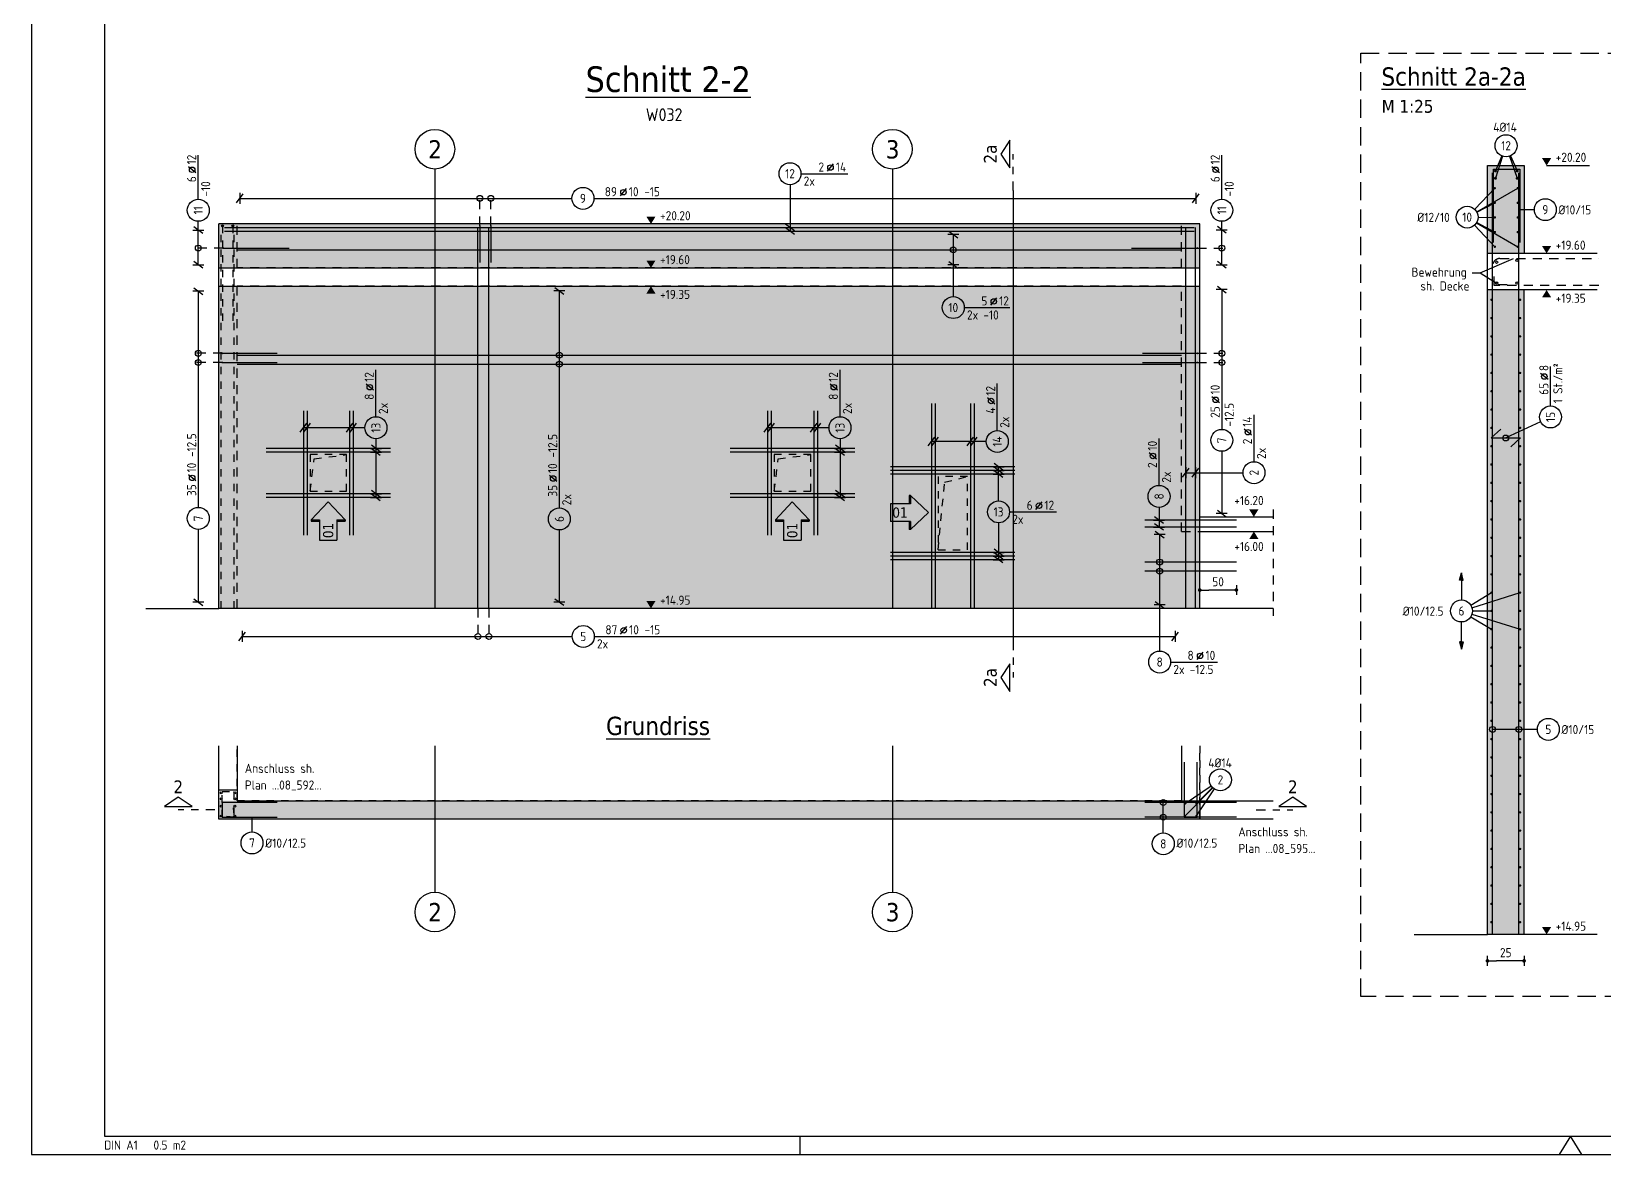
# Model space of a CAD drawing. Extents: x 0 to 58.7, y -9.4 to 29.7.
# Drawn here: x 0 to 21.48, y 0 to 15.34 of the extents above; entities that cross this region are included whole.
import ezdxf
from ezdxf.enums import TextEntityAlignment as Align

# ---------------------------------------------------------------- set-up
doc = ezdxf.new("R2010")
doc.units = 0
doc.header["$LTSCALE"] = 0.5
for name, pattern in [('AUSGEZOGEN', [1000.01, 1000, 0.01]), ('DASHDOTSMALL', [1.05, 0.5, -0.25, 0.05, -0.25]), ('DOT', [0.175, 0.05, -0.125]), ('HIDDEN', [0.375, 0.25, -0.125]), ('HIDDEN2', [0.187, 0.125, -0.062]), ('STRICHLINIE', [0.75, 0.5, -0.25]), ('STRICHPUNKT2', [0.55, 0.25, -0.125, 0.05, -0.125]), ('VERDECKT', [0.375, 0.25, -0.125])]:
    doc.linetypes.add(name, pattern=pattern)
for name, color, linetype in [('ACHSEN', 7, 'Continuous'), ('AFU', 7, 'Continuous'), ('BETON', 7, 'Continuous'), ('DETAIL', 7, 'Continuous'), ('DRUEBER', 7, 'Continuous'), ('grau_dunkel', 7, 'Continuous'), ('grau_hell', 7, 'Continuous'), ('grau_mittel', 7, 'Continuous'), ('HILFE', 7, 'Continuous'), ('index', 7, 'Continuous'), ('koten', 7, 'Continuous'), ('MASSE', 7, 'Continuous'), ('OBJEKT', 7, 'Continuous'), ('RAHMEN', 7, 'Continuous'), ('RND', 7, 'Continuous'), ('RND_BILD', 7, 'Continuous'), ('SCHNITTE', 7, 'Continuous'), ('SFP_Achsen', 7, 'Continuous'), ('TEXT', 7, 'Continuous'), ('VERDECKT', 7, 'Continuous'), ('WBZ', 7, 'Continuous')]:
    doc.layers.add(name, color=color, linetype=linetype)
doc.layers.add('NOPLOT', color=7, linetype='Continuous', plot=False)
doc.styles.add('helv', font='tahoma.ttf')
doc.styles.add('txt', font='isocp.shx')
doc.linetypes.add('AFU_50K', pattern='A,0.15,["/",Standard,S=0.2,R=0,X=-0.01,Y=-0.1],0.07,["/",Standard,S=0.2,R=0,X=-0.01,Y=-0.1],0.15', length=0.37)
doc.linetypes.add('AFU_50L', pattern='A,0.75,["/",Standard,S=0.2,R=0,X=-0.01,Y=-0.1],0.07,["/",Standard,S=0.2,R=0,X=-0.01,Y=-0.1],0.75', length=1.57)
doc.dimstyles.new('DOT_I', dxfattribs={"dimscale": 0.5, "dimtxt": 0.25, "dimasz": 0.25, "dimexe": 0.1, "dimexo": 0.3, "dimgap": 0.1, "dimtad": 1, "dimdec": 3, "dimzin": 3, "dimtxsty": 'txt', "dimblk": 'DOT', "dimblk1": 'DOT', "dimblk2": 'DOT', "dimsah": 1, "dimcen": 0.1, "dimse1": 1, "dimse2": 1, "dimazin": 0, "dimtfac": 1, "dimtdec": 4, "dimtix": 1, "dimtmove": 2, "dimatfit": 3, "dimfxl": 0, "dimtvp": 1, "dimtolj": 1, "dimtzin": 0, "dimarcsym": 0})

# ---------------------------------------------------------------- blocks, each defined once
blk = doc.blocks.new('okrd_o')
at = {"layer": 'koten', "color": 7, "linetype": 'Continuous'}
blk.add_solid([(-0.125, 0.202), (0.125, 0.202), (0, 0)], dxfattribs=at)
at = {"layer": 'koten', "style": 'txt'}
blk.add_attdef('OKRD', (0.25, 0.1), '', height=0.25, dxfattribs=at)
blk = doc.blocks.new('okrd_u')
at = {"layer": 'koten', "color": 7, "linetype": 'Continuous'}
blk.add_solid([(-0.125, -0.202), (0.125, -0.202), (0, 0)], dxfattribs=at)
at = {"layer": 'koten', "style": 'txt'}
blk.add_attdef('OKRD', (0.25, -0.35), '', height=0.25, dxfattribs=at)
blk = doc.blocks.new('SCHN-2')
at = {"layer": 'SCHNITTE', "color": 6, "linetype": 'Continuous'}
blk.add_lwpolyline([(0.378, 0.088), (0, 0.34), (-0.378, 0.088)], close=True, dxfattribs=at)
at = {"layer": 'SCHNITTE', "color": 1, "linetype": 'DASHDOTSMALL', "style": 'helv'}
blk.add_attdef('SCHN-2', text='', height=0.35, dxfattribs=at).set_placement((0, 0.45), align=Align.CENTER)
blk = doc.blocks.new('lei_gre')
at = {"layer": 'RND', "color": 7, "linetype": 'Continuous'}
for p, q in [((-0.09, -0.12), (0.09, 0.12)), ((0, 0.15), (0, -0.15))]:
    blk.add_line(p, q, dxfattribs=at)
blk = doc.blocks.new('RND_LEI')
at = {"layer": 'RND', "color": 7, "linetype": 'Continuous'}
blk.add_line((1.022, 0.066), (1.19, 0.27), dxfattribs=at)
for centre, radius in [((0, 0), 0.3), ((1.106, 0.168), 0.075)]:
    blk.add_circle(centre, radius, dxfattribs=at)
at = {"layer": 'RND', "color": 7, "linetype": 'Continuous', "style": 'txt'}
blk.add_attdef('POSL', text='', height=0.25, dxfattribs=at).set_placement((0, 0), align=Align.MIDDLE)
blk.add_attdef('ANZ', text='', height=0.25, dxfattribs=at).set_placement((0.931, 0.057), align=Align.RIGHT)
for tag, p in [('DUM', (1.253, 0.057)), ('ABSTD', (1.674, 0.057)), ('POSTXT', (0.374, -0.327))]:
    blk.add_attdef(tag, p, '', height=0.25, dxfattribs=at)
blk = doc.blocks.new('RND_HIN')
at = {"layer": 'RND', "color": 7, "linetype": 'Continuous'}
blk.add_circle((0, 0), 0.3, dxfattribs=at)
at = {"layer": 'RND', "color": 7, "linetype": 'Continuous', "style": 'txt'}
blk.add_attdef('POSI', text='', height=0.25, dxfattribs=at).set_placement((0, 0), align=Align.MIDDLE)
blk = doc.blocks.new('DOT')
at = {"layer": 'MASSE', "color": 7, "linetype": 'Continuous'}
for p, q in [((0, 0), (-1, 0)), ((0, 0.54), (0, -0.54))]:
    blk.add_line(p, q, dxfattribs=at)
at = {"layer": 'MASSE', "color": 7, "linetype": 'Continuous', "const_width": 0.2}
blk.add_lwpolyline([(-0.1, 0, 1), (0.1, 0, 1)], format="xyb", close=True, dxfattribs=at)
blk = doc.blocks.new('*D34')
at = {"layer": 'Defpoints', "color": 0, "linetype": 'AUSGEZOGEN', "transparency": 16777216}
for p in [(15.961, 7.709), (15.961, 7.709), (16.461, 7.709)]:
    blk.add_point(p, dxfattribs=at)
at = {"layer": 'MASSE', "color": 0, "linetype": 'AUSGEZOGEN', "lineweight": -2, "transparency": 16777216}
blk.add_line((16.336, 7.709), (16.086, 7.709), dxfattribs=at)
at = {"layer": 'MASSE', "color": 0, "linetype": 'AUSGEZOGEN', "lineweight": -2, "transparency": 16777216, "xscale": 0.125, "yscale": 0.125, "zscale": 0.125, "rotation": 180}
blk.add_blockref('DOT', (15.961, 7.709), dxfattribs=at)
at = {"layer": 'MASSE', "color": 0, "linetype": 'AUSGEZOGEN', "lineweight": -2, "transparency": 16777216, "xscale": 0.125, "yscale": 0.125, "zscale": 0.125}
blk.add_blockref('DOT', (16.461, 7.709), dxfattribs=at)
at = {"layer": 'MASSE', "color": 0, "linetype": 'AUSGEZOGEN', "transparency": 16777216, "insert": (16.211, 7.822), "char_height": 0.125, "attachment_point": 5, "style": 'txt'}
blk.add_mtext('\\A1;50', dxfattribs=at)
blk = doc.blocks.new('*D35')
at = {"layer": 'Defpoints', "color": 0, "linetype": 'AUSGEZOGEN', "transparency": 16777216}
for p in [(19.891, 2.645), (19.891, 2.645), (20.391, 2.645)]:
    blk.add_point(p, dxfattribs=at)
at = {"layer": 'MASSE', "color": 0, "linetype": 'AUSGEZOGEN', "lineweight": -2, "transparency": 16777216}
blk.add_line((20.266, 2.645), (20.016, 2.645), dxfattribs=at)
at = {"layer": 'MASSE', "color": 0, "linetype": 'AUSGEZOGEN', "lineweight": -2, "transparency": 16777216, "xscale": 0.125, "yscale": 0.125, "zscale": 0.125, "rotation": 180}
blk.add_blockref('DOT', (19.891, 2.645), dxfattribs=at)
at = {"layer": 'MASSE', "color": 0, "linetype": 'AUSGEZOGEN', "lineweight": -2, "transparency": 16777216, "xscale": 0.125, "yscale": 0.125, "zscale": 0.125}
blk.add_blockref('DOT', (20.391, 2.645), dxfattribs=at)
at = {"layer": 'MASSE', "color": 0, "linetype": 'AUSGEZOGEN', "transparency": 16777216, "insert": (20.141, 2.757), "char_height": 0.125, "attachment_point": 5, "style": 'txt'}
blk.add_mtext('\\A1;25', dxfattribs=at)
blk = doc.blocks.new('Pfeillinie')
at = {"layer": 'TEXT', "linetype": 'Continuous'}
blk.add_hatch(color=7, dxfattribs=at).paths.add_polyline_path([(0, 0), (-0.8, 0.2), (-0.8, 0), (-0.8, -0.2)])
at = {"layer": 'TEXT', "color": 7, "linetype": 'Continuous'}
for p, q in [((-0.8, 0), (-0.8, 0.2)), ((-0.8, 0.2), (0, 0)), ((-0.8, 0), (-0.8, -0.2)), ((-0.8, -0.2), (0, 0))]:
    blk.add_line(p, q, dxfattribs=at)
blk = doc.blocks.new('DINA1')
at = {"layer": 'RAHMEN'}
for p, q in [((0, 59.4), (0, 0)), ((0, 0), (84.1, 0))]:
    blk.add_line(p, q, dxfattribs=at)
at = {"layer": 'RAHMEN', "color": 5}
for p, q in [((2, 58.9), (2, 0.5)), ((2, 0.5), (83.6, 0.5))]:
    blk.add_line(p, q, dxfattribs=at)
at = {"layer": 'RAHMEN', "color": 7}
blk.add_line((21, 0), (21, 0.5), dxfattribs=at)
at = {"layer": 'RAHMEN', "color": 7, "linetype": 'Continuous'}
for p, q in [((42.05, 0.5), (41.74, 0)), ((42.36, 0), (42.05, 0.5))]:
    blk.add_line(p, q, dxfattribs=at)
at = {"layer": 'RAHMEN', "color": 7, "style": 'txt'}
blk.add_text('DIN A1   0.5 m2', height=0.25, dxfattribs=at).set_placement((1.989, 0.133))
blk = doc.blocks.new('hin_ind5')
at = {"layer": 'grau_hell', "linetype": 'AUSGEZOGEN'}
h = blk.add_hatch(color=9, dxfattribs=at)
h.dxf.hatch_style = 2
h.paths.add_polyline_path([(0, 0), (0.619, -0.577), (0.619, -0.3), (1.306, -0.3), (1.306, 0.3), (0.619, 0.3), (0.619, 0.577)])
h.paths.add_polyline_path([(0.34, -0.274), (1.311, -0.274), (1.311, 0.274), (0.34, 0.274)], flags=9)
at = {"layer": 'OBJEKT', "linetype": 'AUSGEZOGEN'}
for points in [[(0.619, 0.3), (0.66, 0.3), (0.66, 0.577), (0.619, 0.577)], [(0.619, -0.577), (0.66, -0.577), (0.66, -0.3), (0.619, -0.3)]]:
    blk.add_hatch(color=1, dxfattribs=at).paths.add_polyline_path(points)
at = {"layer": 'OBJEKT', "color": 1, "linetype": 'AUSGEZOGEN'}
for p, q in [((0, 0), (0.619, 0.577)), ((0.619, 0.577), (0.619, 0.3)), ((0.619, 0.577), (0.66, 0.577)), ((0.66, 0.577), (0.66, 0.3)), ((0, 0), (0.619, -0.577)), ((0.619, 0.3), (1.306, 0.3)), ((1.306, 0.3), (1.306, -0.3)), ((0.619, -0.3), (0.619, -0.577)), ((0.619, -0.3), (1.306, -0.3)), ((0.66, -0.3), (0.66, -0.577))]:
    blk.add_line(p, q, dxfattribs=at)
at = {"layer": 'OBJEKT', "color": 7, "linetype": 'AUSGEZOGEN'}
blk.add_line((0.619, -0.577), (0.66, -0.577), dxfattribs=at)
at = {"layer": 'index', "color": 1, "linetype": 'Continuous', "style": 'helv'}
blk.add_attdef('INDEX', text='', height=0.35, rotation=360, dxfattribs=at).set_placement((1.259, 0), align=Align.MIDDLE_RIGHT)

msp = doc.modelspace()

# ---------------------------------------------------------------- hatches: boundary and pattern name
at = {"layer": 'grau_dunkel'}
h = msp.add_hatch(color=21, dxfattribs=at)
h.paths.add_polyline_path([(15.9613, 11.8581), (15.7113, 11.8581), (15.7113, 8.5081), (15.9613, 8.5081), (15.9613, 8.7081)])
h.paths.add_polyline_path([(15.7113, 12.1081), (15.9613, 12.1081), (15.9613, 12.7081), (15.7113, 12.7081)])
h.paths.add_polyline_path([(2.5613, 12.1081), (2.8113, 12.1081), (2.8113, 12.7081), (2.5613, 12.7081)])
h.paths.add_polyline_path([(2.8113, 11.8581), (2.5613, 11.8581), (2.5613, 7.4581), (2.8113, 7.4581)])
at = {"layer": 'grau_hell'}
h = msp.add_hatch(color=9, dxfattribs=at)
h.paths.add_polyline_path([(2.8113, 11.8581), (2.8113, 7.4581), (15.9613, 7.4581), (15.9613, 8.5081), (15.7113, 8.5081), (15.7113, 11.8581)])
h.paths.add_polyline_path([(2.8113, 12.7081), (2.8113, 12.1081), (15.7113, 12.1081), (15.7113, 12.7081)])
at = {"layer": 'grau_mittel'}
h = msp.add_hatch(color=61, dxfattribs=at)
h.paths.add_polyline_path([(19.8909, 12.3063), (20.3909, 12.3063), (20.3909, 13.5063), (19.8909, 13.5063)])
h.paths.add_polyline_path([(20.3909, 11.8063), (19.8909, 11.8063), (19.8909, 3.0063), (20.3909, 3.0063)])
msp.add_hatch(color=61, dxfattribs=at).paths.add_polyline_path([(2.8113, 4.832), (2.5613, 4.832), (2.5613, 4.582), (15.9613, 4.582), (15.9613, 4.832)])

# ---------------------------------------------------------------- linework, layer by layer
at = {"layer": 'ACHSEN', "color": 140, "linetype": 'AUSGEZOGEN'}
for p, q in [((5.5113, 13.4581), (5.5113, 7.4581)), ((11.7613, 13.4581), (11.7613, 7.4581)), ((5.5113, 5.582), (5.5113, 3.582)), ((11.7613, 5.582), (11.7613, 3.582))]:
    msp.add_line(p, q, dxfattribs=at)
at = {"layer": 'AFU', "color": 8, "linetype": 'AFU_50K'}
for p, q in [((20.3909, 12.3063), (19.8909, 12.3063)), ((20.3909, 11.8063), (19.8909, 11.8063)), ((15.9613, 4.832), (15.9613, 4.582)), ((20.3909, 3.0063), (19.8909, 3.0063))]:
    msp.add_line(p, q, dxfattribs=at)
at = {"layer": 'AFU', "color": 8, "linetype": 'AFU_50L'}
for p, q in [((2.5613, 12.1081), (15.9613, 12.1081)), ((2.5613, 11.8581), (15.9613, 11.8581)), ((15.9613, 7.4581), (15.9613, 8.7081)), ((15.9613, 8.5081), (16.9613, 8.5081)), ((16.9613, 7.4581), (2.5613, 7.4581))]:
    msp.add_line(p, q, dxfattribs=at)
at = {"layer": 'BETON', "color": 6, "linetype": 'AUSGEZOGEN'}
for p, q in [((19.8909, 13.5063), (20.3909, 13.5063)), ((19.8909, 3.0063), (19.8909, 13.5063)), ((20.3909, 13.5063), (20.3909, 12.3063)), ((2.5613, 7.4581), (2.5613, 12.7081)), ((15.9613, 12.7081), (2.5613, 12.7081)), ((15.9613, 8.7081), (15.9613, 12.7081)), ((21.3909, 12.3063), (20.3909, 12.3063)), ((20.3909, 3.0063), (20.3909, 11.8063)), ((21.3909, 11.8063), (20.3909, 11.8063)), ((15.9613, 8.7081), (16.9613, 8.7081)), ((1.5613, 7.4581), (2.5613, 7.4581)), ((18.8909, 3.0063), (19.8909, 3.0063)), ((21.3909, 3.0063), (20.3909, 3.0063))]:
    msp.add_line(p, q, dxfattribs=at)
at = {"layer": 'BETON', "color": 6, "linetype": 'AUSGEZOGEN', "lineweight": -2}
for p, q in [((2.5613, 4.582), (2.5613, 4.982)), ((2.5613, 4.982), (2.8113, 4.982)), ((2.8113, 4.982), (2.8113, 4.832)), ((2.8113, 4.832), (16.9613, 4.832)), ((16.9613, 4.582), (2.5613, 4.582))]:
    msp.add_line(p, q, dxfattribs=at)
at = {"layer": 'DETAIL', "color": 102, "linetype": 'STRICHLINIE'}
msp.add_lwpolyline([(22.1212, 15.04), (22.1212, 2.1561), (18.1624, 2.1561), (18.1624, 15.04)], close=True, dxfattribs=at)
at = {"layer": 'DRUEBER', "color": 7, "linetype": 'HIDDEN2'}
msp.add_line((15.9613, 4.582), (15.9613, 5.582), dxfattribs=at)
at = {"layer": 'HILFE', "color": 102, "linetype": 'AUSGEZOGEN'}
for p, q in [((20.699, 13.5063), (21.2867, 13.5063)), ((19.6818, 12.0428), (19.7923, 12.0428)), ((19.7923, 12.0428), (20.2451, 12.2363)), ((19.7923, 12.0428), (20.0164, 11.9009))]:
    msp.add_line(p, q, dxfattribs=at)
at = {"layer": 'HILFE', "color": 102, "linetype": 'HIDDEN'}
msp.add_line((16.9613, 8.8081), (16.9613, 7.3581), dxfattribs=at)
at = {"layer": 'HILFE', "color": 102, "linetype": 'DOT', "lineweight": -2}
for p, q in [((2.8113, 4.832), (2.8113, 5.582)), ((15.7113, 4.832), (2.8113, 4.832))]:
    msp.add_line(p, q, dxfattribs=at)
msp.add_lwpolyline([(15.9613, 5.582), (15.9613, 4.582), (2.5613, 4.582), (2.5613, 5.582)], dxfattribs=at)
at = {"layer": 'NOPLOT', "color": 191, "linetype": 'AUSGEZOGEN'}
msp.add_line((13.4116, 13.163), (13.4116, 7.0143), dxfattribs=at)
at = {"layer": 'NOPLOT', "color": 191, "linetype": 'Continuous'}
msp.add_lwpolyline([(15.7463, 5.357), (15.7463, 4.607), (15.9263, 4.607), (15.9263, 5.357)], dxfattribs=at)
at = {"layer": 'OBJEKT', "color": 7, "linetype": 'AUSGEZOGEN'}
for p, q in [((2.5613, 4.982), (2.5613, 5.582)), ((2.8113, 5.582), (2.8113, 4.982)), ((15.7113, 5.582), (15.7113, 4.832))]:
    msp.add_line(p, q, dxfattribs=at)
at = {"layer": 'RND', "color": 7, "linetype": 'AUSGEZOGEN'}
for p, q in [((2.2794, 13.0448), (2.2794, 13.6489)), ((16.2618, 13.0448), (16.2618, 13.6489)), ((10.513, 13.3944), (11.153, 13.3944)), ((2.8462, 13.0577), (7.3842, 13.0577)), ((7.6842, 13.0577), (15.9085, 13.0577)), ((2.2794, 12.6245), (2.2794, 12.7448)), ((16.2618, 12.6293), (16.2618, 12.7448)), ((2.2794, 12.1514), (2.2794, 12.6245)), ((12.5935, 12.5651), (12.5935, 12.1482)), ((16.2618, 12.1514), (16.2618, 12.6293)), ((12.5935, 12.1482), (12.5935, 11.7164)), ((16.2618, 11.8138), (16.2618, 9.9034)), ((2.2794, 11.7913), (2.2794, 8.8377)), ((7.2114, 11.7965), (7.2114, 8.8293)), ((12.7435, 11.5664), (13.3639, 11.5664)), ((20.7524, 10.2222), (20.7524, 10.7622)), ((4.7059, 10.0755), (4.7059, 10.7155)), ((11.0459, 10.0755), (11.0459, 10.7155)), ((13.1945, 9.8872), (13.1945, 10.5272)), ((16.7018, 9.4611), (16.7018, 10.1011)), ((15.4046, 9.1373), (15.4046, 9.7773)), ((16.2618, 9.6034), (16.2618, 8.7542)), ((13.362, 8.7762), (14.002, 8.7762)), ((2.2794, 8.5377), (2.2794, 7.5445)), ((7.2114, 8.5293), (7.2114, 7.5455)), ((15.4127, 8.4674), (15.4127, 7.5081)), ((15.4127, 7.5081), (15.4127, 6.8758)), ((2.8782, 7.0752), (7.3885, 7.0752)), ((7.6885, 7.0752), (15.6255, 7.0752)), ((15.5627, 6.7258), (16.2038, 6.7258))]:
    msp.add_line(p, q, dxfattribs=at)
at = {"layer": 'RND', "color": 102, "linetype": 'AUSGEZOGEN'}
for p, q in [((20.0871, 13.6385), (20.0002, 13.4321)), ((20.0987, 13.6341), (20.0002, 13.3321)), ((20.1937, 13.6347), (20.297, 13.3321)), ((20.2057, 13.6394), (20.297, 13.4321)), ((10.363, 13.2444), (10.363, 12.6092)), ((19.7172, 12.9093), (19.9918, 13.1972)), ((19.7437, 12.8755), (20.3041, 13.1972)), ((19.7467, 12.8699), (19.9918, 12.9972)), ((20.5317, 12.9033), (20.3346, 12.9033)), ((19.7162, 12.6913), (19.9918, 12.3972)), ((19.7431, 12.7251), (20.3041, 12.3972)), ((19.7457, 12.7297), (19.9918, 12.5972)), ((19.7636, 12.7994), (19.9918, 12.7972)), ((4.5559, 9.9255), (3.7156, 9.9255)), ((10.8959, 9.9255), (10.0556, 9.9255)), ((20.6172, 10.0074), (20.1409, 9.7856)), ((4.7059, 9.7755), (4.7059, 8.9733)), ((11.0459, 9.7755), (11.0459, 8.9733)), ((13.0445, 9.7372), (12.2956, 9.7372)), ((13.212, 8.9262), (13.212, 9.3929)), ((15.7699, 9.3111), (16.5518, 9.3111)), ((15.4046, 8.8373), (15.4046, 8.5697)), ((13.212, 8.6262), (13.212, 8.1233)), ((19.6638, 7.5015), (19.9449, 7.6732)), ((19.679, 7.4679), (20.3369, 7.6732)), ((19.6638, 7.345), (19.9449, 7.1732)), ((19.679, 7.3786), (20.3369, 7.1732)), ((19.6858, 7.4232), (19.9449, 7.4232)), ((20.5727, 5.806), (19.9609, 5.806)), ((16.1184, 5.0328), (15.7622, 4.7913)), ((16.1378, 5.0096), (15.7622, 4.6246)), ((16.1355, 5.0119), (15.9104, 4.7913)), ((16.1587, 4.9926), (15.9104, 4.6246)), ((15.4622, 4.3928), (15.4622, 4.807)), ((3.0132, 4.4055), (3.0132, 4.607))]:
    msp.add_line(p, q, dxfattribs=at)
at = {"layer": 'RND', "color": 102, "linetype": 'VERDECKT'}
for p, q in [((6.1255, 12.6831), (6.1255, 13.1077)), ((6.2755, 12.6831), (6.2755, 13.1077)), ((2.6209, 12.379), (2.2294, 12.379)), ((15.9263, 12.379), (16.3118, 12.379)), ((2.6063, 10.9415), (2.2294, 10.9415)), ((2.6063, 10.8165), (2.2294, 10.8165)), ((15.9263, 10.9415), (16.3118, 10.9415)), ((15.9263, 10.8165), (16.3118, 10.8165)), ((6.0995, 7.4581), (6.0995, 7.0252)), ((6.2495, 7.4581), (6.2495, 7.0252))]:
    msp.add_line(p, q, dxfattribs=at)
at = {"layer": 'RND', "color": 1, "linetype": 'AUSGEZOGEN'}
for points in [[(19.9609, 3.0063), (19.9609, 13.4063)], [(19.9746, 12.4563), (19.9746, 13.4563), (20.3346, 13.4563), (20.3346, 12.4563)], [(20.3209, 3.0063), (20.3209, 13.4063)], [(6.1255, 12.6831), (6.1255, 12.1831)], [(6.2755, 12.6831), (6.2755, 12.1831)], [(2.6363, 12.6592), (15.8863, 12.6592)], [(2.6363, 12.6092), (15.8863, 12.6092)], [(6.0995, 7.4581), (6.0995, 12.6581)], [(6.2495, 7.4581), (6.2495, 12.6581)], [(15.7699, 7.4581), (15.7699, 12.6581)], [(15.902, 7.4581), (15.902, 12.6581)], [(2.6209, 12.379), (3.5209, 12.379)], [(2.8113, 12.3551), (15.7113, 12.3551)], [(15.0263, 12.379), (15.9263, 12.379)], [(2.6063, 10.9415), (3.3563, 10.9415)], [(2.6063, 10.8165), (3.3563, 10.8165)], [(2.8113, 10.9176), (15.7113, 10.9176)], [(2.8113, 10.7926), (15.7113, 10.7926)], [(15.1763, 10.9415), (15.9263, 10.9415)], [(15.1763, 10.8165), (15.9263, 10.8165)], [(3.7156, 10.1581), (3.7156, 8.4581)], [(3.7656, 10.1581), (3.7656, 8.4581)], [(4.3469, 10.1581), (4.3469, 8.4581)], [(4.3969, 10.1581), (4.3969, 8.4581)], [(10.0556, 10.1581), (10.0556, 8.4581)], [(10.1056, 10.1581), (10.1056, 8.4581)], [(10.6869, 10.1581), (10.6869, 8.4581)], [(10.7369, 10.1581), (10.7369, 8.4581)], [(12.2956, 10.2581), (12.2956, 7.4581)], [(12.3456, 10.2581), (12.3456, 7.4581)], [(12.8269, 10.2581), (12.8269, 7.4581)], [(12.8769, 10.2581), (12.8769, 7.4581)], [(20.0752, 9.9051), (19.9409, 9.7856), (20.3409, 9.7856), (20.2106, 9.6649)], [(4.9063, 9.6429), (3.2063, 9.6429)], [(4.9063, 9.5929), (3.2063, 9.5929)], [(11.2463, 9.6429), (9.5463, 9.6429)], [(11.2463, 9.5929), (9.5463, 9.5929)], [(13.4363, 9.3929), (11.7363, 9.3929)], [(13.4363, 9.3429), (11.7363, 9.3429)], [(13.4363, 9.2929), (11.7363, 9.2929)], [(4.9063, 9.0233), (3.2063, 9.0233)], [(11.2463, 9.0233), (9.5463, 9.0233)], [(4.9063, 8.9733), (3.2063, 8.9733)], [(11.2463, 8.9733), (9.5463, 8.9733)], [(16.4613, 8.6624), (15.2113, 8.6624)], [(16.4613, 8.5697), (15.2113, 8.5697)], [(13.4363, 8.2233), (11.7363, 8.2233)], [(13.4363, 8.1733), (11.7363, 8.1733)], [(13.4363, 8.1233), (11.7363, 8.1233)], [(16.4613, 8.0912), (15.2113, 8.0912)], [(16.4613, 7.9662), (15.2113, 7.9662)], [(3.3563, 4.807), (2.6063, 4.807), (2.6063, 4.607), (3.3563, 4.607)], [(16.4613, 4.807), (15.2113, 4.807)], [(16.4613, 4.607), (15.2113, 4.607)]]:
    msp.add_lwpolyline(points, dxfattribs=at)
at = {"layer": 'RND', "color": 7, "linetype": 'AUSGEZOGEN'}
for points, const_width in [([(19.9902, 13.4321, 1), (20.0102, 13.4321, 1)], 0.02), ([(19.9902, 13.3321, 1), (20.0102, 13.3321, 1)], 0.02), ([(20.307, 13.4321, -1), (20.287, 13.4321, -1)], 0.02), ([(20.307, 13.3321, -1), (20.287, 13.3321, -1)], 0.02), ([(19.9998, 13.1972, -1), (19.9838, 13.1972, -1)], 0.016), ([(20.2961, 13.1972, 1), (20.3121, 13.1972, 1)], 0.016), ([(19.9998, 12.9972, -1), (19.9838, 12.9972, -1)], 0.016), ([(20.2961, 12.9972, 1), (20.3121, 12.9972, 1)], 0.016), ([(6.1255, 12.6893, 1), (6.1255, 12.6768, 1)], 0.0125), ([(6.2755, 12.6893, 1), (6.2755, 12.6768, 1)], 0.0125), ([(19.9998, 12.7972, -1), (19.9838, 12.7972, -1)], 0.016), ([(20.2961, 12.7972, 1), (20.3121, 12.7972, 1)], 0.016), ([(19.9998, 12.5972, -1), (19.9838, 12.5972, -1)], 0.016), ([(20.2961, 12.5972, 1), (20.3121, 12.5972, 1)], 0.016), ([(2.6209, 12.3852, -1), (2.6209, 12.3727, -1)], 0.0125), ([(15.9263, 12.3852, -1), (15.9263, 12.3727, -1)], 0.0125), ([(19.9998, 12.3972, -1), (19.9838, 12.3972, -1)], 0.016), ([(20.2961, 12.3972, 1), (20.3121, 12.3972, 1)], 0.016), ([(19.9369, 11.6732, 1), (19.9529, 11.6732, 1)], 0.016), ([(20.3289, 11.6732, 1), (20.3449, 11.6732, 1)], 0.016), ([(19.9529, 11.4232, -1), (19.9369, 11.4232, -1)], 0.016), ([(20.3289, 11.4232, 1), (20.3449, 11.4232, 1)], 0.016), ([(19.9529, 11.1732, -1), (19.9369, 11.1732, -1)], 0.016), ([(20.3289, 11.1732, 1), (20.3449, 11.1732, 1)], 0.016), ([(2.6063, 10.9478, -1), (2.6063, 10.9353, -1)], 0.0125), ([(15.9263, 10.9478, -1), (15.9263, 10.9353, -1)], 0.0125), ([(2.6063, 10.8228, -1), (2.6063, 10.8103, -1)], 0.0125), ([(15.9263, 10.8228, -1), (15.9263, 10.8103, -1)], 0.0125), ([(19.9529, 10.9232, -1), (19.9369, 10.9232, -1)], 0.016), ([(20.3289, 10.9232, 1), (20.3449, 10.9232, 1)], 0.016), ([(19.9529, 10.6732, -1), (19.9369, 10.6732, -1)], 0.016), ([(20.3289, 10.6732, 1), (20.3449, 10.6732, 1)], 0.016), ([(19.9529, 10.4232, -1), (19.9369, 10.4232, -1)], 0.016), ([(20.3289, 10.4232, 1), (20.3449, 10.4232, 1)], 0.016), ([(19.9529, 10.1732, -1), (19.9369, 10.1732, -1)], 0.016), ([(20.3289, 10.1732, 1), (20.3449, 10.1732, 1)], 0.016), ([(19.9529, 9.9232, -1), (19.9369, 9.9232, -1)], 0.016), ([(20.3289, 9.9232, 1), (20.3449, 9.9232, 1)], 0.016), ([(19.9529, 9.6732, -1), (19.9369, 9.6732, -1)], 0.016), ([(20.3289, 9.6732, 1), (20.3449, 9.6732, 1)], 0.016), ([(19.9529, 9.4232, -1), (19.9369, 9.4232, -1)], 0.016), ([(20.3289, 9.4232, 1), (20.3449, 9.4232, 1)], 0.016), ([(19.9529, 9.1732, -1), (19.9369, 9.1732, -1)], 0.016), ([(20.3289, 9.1732, 1), (20.3449, 9.1732, 1)], 0.016), ([(19.9529, 8.9232, -1), (19.9369, 8.9232, -1)], 0.016), ([(20.3289, 8.9232, 1), (20.3449, 8.9232, 1)], 0.016), ([(19.9529, 8.6732, -1), (19.9369, 8.6732, -1)], 0.016), ([(20.3289, 8.6732, 1), (20.3449, 8.6732, 1)], 0.016), ([(19.9529, 8.4232, -1), (19.9369, 8.4232, -1)], 0.016), ([(20.3289, 8.4232, 1), (20.3449, 8.4232, 1)], 0.016), ([(19.9529, 8.1732, -1), (19.9369, 8.1732, -1)], 0.016), ([(20.3289, 8.1732, 1), (20.3449, 8.1732, 1)], 0.016), ([(19.9529, 7.9232, -1), (19.9369, 7.9232, -1)], 0.016), ([(20.3289, 7.9232, 1), (20.3449, 7.9232, 1)], 0.016), ([(19.9529, 7.6732, -1), (19.9369, 7.6732, -1)], 0.016), ([(20.3289, 7.6732, 1), (20.3449, 7.6732, 1)], 0.016), ([(19.9529, 7.4232, -1), (19.9369, 7.4232, -1)], 0.016), ([(20.3289, 7.4232, 1), (20.3449, 7.4232, 1)], 0.016), ([(19.9529, 7.1732, -1), (19.9369, 7.1732, -1)], 0.016), ([(20.3289, 7.1732, 1), (20.3449, 7.1732, 1)], 0.016), ([(19.9529, 6.9232, -1), (19.9369, 6.9232, -1)], 0.016), ([(20.3289, 6.9232, 1), (20.3449, 6.9232, 1)], 0.016), ([(19.9529, 6.6732, -1), (19.9369, 6.6732, -1)], 0.016), ([(20.3289, 6.6732, 1), (20.3449, 6.6732, 1)], 0.016), ([(19.9529, 6.4232, -1), (19.9369, 6.4232, -1)], 0.016), ([(20.3289, 6.4232, 1), (20.3449, 6.4232, 1)], 0.016), ([(19.9529, 6.1732, -1), (19.9369, 6.1732, -1)], 0.016), ([(20.3289, 6.1732, 1), (20.3449, 6.1732, 1)], 0.016), ([(19.9529, 5.9232, -1), (19.9369, 5.9232, -1)], 0.016), ([(20.3289, 5.9232, 1), (20.3449, 5.9232, 1)], 0.016), ([(19.9529, 5.6732, -1), (19.9369, 5.6732, -1)], 0.016), ([(20.3289, 5.6732, 1), (20.3449, 5.6732, 1)], 0.016), ([(19.9529, 5.4232, -1), (19.9369, 5.4232, -1)], 0.016), ([(20.3289, 5.4232, 1), (20.3449, 5.4232, 1)], 0.016), ([(19.9529, 5.1732, -1), (19.9369, 5.1732, -1)], 0.016), ([(20.3289, 5.1732, 1), (20.3449, 5.1732, 1)], 0.016), ([(15.756, 4.7913, 1), (15.7685, 4.7913, 1)], 0.0125), ([(15.9042, 4.7913, 1), (15.9167, 4.7913, 1)], 0.0125), ([(19.9529, 4.9232, -1), (19.9369, 4.9232, -1)], 0.016), ([(20.3289, 4.9232, 1), (20.3449, 4.9232, 1)], 0.016), ([(15.756, 4.6246, 1), (15.7685, 4.6246, 1)], 0.0125), ([(15.9042, 4.6246, 1), (15.9167, 4.6246, 1)], 0.0125), ([(19.9529, 4.6732, -1), (19.9369, 4.6732, -1)], 0.016), ([(20.3289, 4.6732, 1), (20.3449, 4.6732, 1)], 0.016), ([(19.9529, 4.4232, -1), (19.9369, 4.4232, -1)], 0.016), ([(20.3289, 4.4232, 1), (20.3449, 4.4232, 1)], 0.016), ([(19.9529, 4.1732, -1), (19.9369, 4.1732, -1)], 0.016), ([(20.3289, 4.1732, 1), (20.3449, 4.1732, 1)], 0.016), ([(19.9529, 3.9232, -1), (19.9369, 3.9232, -1)], 0.016), ([(20.3289, 3.9232, 1), (20.3449, 3.9232, 1)], 0.016), ([(19.9529, 3.6732, -1), (19.9369, 3.6732, -1)], 0.016), ([(20.3289, 3.6732, 1), (20.3449, 3.6732, 1)], 0.016), ([(19.9529, 3.4232, -1), (19.9369, 3.4232, -1)], 0.016), ([(20.3289, 3.4232, 1), (20.3449, 3.4232, 1)], 0.016), ([(19.9369, 3.1732, 1), (19.9529, 3.1732, 1)], 0.016), ([(20.3289, 3.1732, 1), (20.3449, 3.1732, 1)], 0.016)]:
    msp.add_lwpolyline(points, format="xyb", close=True, dxfattribs=dict(at, const_width=const_width))
at = {"layer": 'RND', "color": 1, "linetype": 'HIDDEN2'}
for points in [[(2.6091, 12.6831), (2.6091, 11.3831)], [(2.7514, 12.6831), (2.7514, 11.3831)], [(2.5922, 7.4581), (2.5922, 12.6581)], [(2.7682, 7.4581), (2.7682, 12.6581)], [(2.7549, 4.7365), (2.7663, 4.607), (2.6063, 4.607), (2.6063, 4.957), (2.7663, 4.957), (2.7663, 4.607), (2.6368, 4.6183)]]:
    msp.add_lwpolyline(points, dxfattribs=at)
at = {"layer": 'RND', "color": 7, "linetype": 'HIDDEN'}
msp.add_lwpolyline([(20.1609, 11.8763), (19.9609, 11.8763), (19.9609, 12.1363, -0.4142136), (20.0609, 12.2363), (21.4109, 12.2363)], format="xyb", dxfattribs=at)
msp.add_lwpolyline([(21.4109, 11.8663), (19.9838, 11.8663), (19.9838, 12.0663)], dxfattribs=at)
at = {"layer": 'RND', "color": 102, "linetype": 'AUSGEZOGEN'}
for points in [[(19.5358, 7.9456), (19.5358, 7.5732)], [(19.5358, 6.9008), (19.5358, 7.2732)]]:
    msp.add_lwpolyline(points, dxfattribs=at)
at = {"layer": 'RND', "color": 7, "linetype": 'AUSGEZOGEN'}
for centre, radius in [((6.1255, 13.0577), 0.04), ((6.2755, 13.0577), 0.04), ((2.6091, 12.6831), 0.0125), ((2.7514, 12.6831), 0.0125), ((2.2794, 12.379), 0.04), ((12.5935, 12.3551), 0.04), ((16.2618, 12.379), 0.04), ((20.0164, 12.1864), 0.016), ((20.2942, 12.2127), 0.016), ((20.0164, 11.9009), 0.016), ((20.2942, 11.9009), 0.016), ((2.2794, 10.9415), 0.04), ((7.2114, 10.9176), 0.04), ((16.2618, 10.9415), 0.04), ((2.2794, 10.8165), 0.04), ((7.2114, 10.7926), 0.04), ((16.2618, 10.8165), 0.04), ((20.1409, 9.7856), 0.04), ((15.4127, 8.0912), 0.04), ((15.4127, 7.9662), 0.04), ((6.0995, 7.0752), 0.04), ((6.2495, 7.0752), 0.04), ((19.9609, 5.806), 0.04), ((20.3209, 5.806), 0.04), ((2.5937, 4.9399), 0.0125), ((2.7788, 4.9399), 0.0125), ((2.5937, 4.8584), 0.0125), ((2.5937, 4.7585), 0.0125), ((2.7788, 4.8584), 0.0125), ((2.7788, 4.7585), 0.0125), ((15.4622, 4.807), 0.04), ((2.5937, 4.6223), 0.0125), ((2.7788, 4.6223), 0.0125), ((15.4622, 4.607), 0.04)]:
    msp.add_circle(centre, radius, dxfattribs=at)
at = {"layer": 'SCHNITTE', "color": 6, "linetype": 'STRICHPUNKT2'}
for p, q in [((13.4116, 13.163), (13.4116, 13.663)), ((13.4116, 7.0143), (13.4116, 6.5143)), ((2.5057, 4.7094), (2.0057, 4.7094)), ((16.7317, 4.7094), (17.2317, 4.7094))]:
    msp.add_line(p, q, dxfattribs=at)
at = {"layer": 'SFP_Achsen', "color": 7, "linetype": 'AUSGEZOGEN'}
for centre in [(5.5113, 13.7286), (11.7613, 13.7286), (5.5113, 3.3115), (11.7613, 3.3115)]:
    msp.add_circle(centre, 0.2705, dxfattribs=at)
at = {"layer": 'VERDECKT', "color": 7, "linetype": 'VERDECKT'}
for p, q in [((2.8113, 12.1081), (2.8113, 12.7081)), ((15.7113, 12.1081), (15.7113, 12.7081)), ((15.7113, 12.1081), (2.8113, 12.1081)), ((2.8113, 7.4581), (2.8113, 11.8581)), ((15.7113, 11.8581), (2.8113, 11.8581)), ((15.7113, 8.5081), (15.7113, 11.8581)), ((15.7113, 8.5081), (16.9613, 8.5081))]:
    msp.add_line(p, q, dxfattribs=at)
at = {"layer": 'WBZ', "color": 102, "linetype": 'HIDDEN2'}
for p, q in [((3.8063, 9.0581), (3.8633, 9.4996)), ((3.8633, 9.4996), (4.3063, 9.5581)), ((10.1463, 9.0581), (10.2033, 9.4996)), ((10.2033, 9.4996), (10.6463, 9.5581)), ((12.4752, 9.1813), (12.7863, 9.2581)), ((12.3863, 8.2581), (12.4752, 9.1813))]:
    msp.add_line(p, q, dxfattribs=at)
for points in [[(3.8063, 9.0581), (4.3063, 9.0581), (4.3063, 9.5581), (3.8063, 9.5581)], [(10.1463, 9.0581), (10.6463, 9.0581), (10.6463, 9.5581), (10.1463, 9.5581)], [(12.3863, 8.2581), (12.7863, 8.2581), (12.7863, 9.2581), (12.3863, 9.2581)]]:
    msp.add_lwpolyline(points, close=True, dxfattribs=at)

# ---------------------------------------------------------------- block references
at = {"layer": 'koten', "color": 7, "linetype": 'AUSGEZOGEN', "xscale": 0.5, "yscale": 0.5, "zscale": 0.5}
for name, p, values in [('okrd_o', (20.699, 13.5063), {'OKRD': '+20.20'}), ('okrd_o', (8.4632, 12.7081), {'OKRD': '+20.20'}), ('okrd_o', (20.699, 12.3063), {'OKRD': '+19.60'}), ('okrd_o', (8.4632, 12.1081), {'OKRD': '+19.60'}), ('okrd_u', (8.4632, 11.8581), {'OKRD': '+19.35'}), ('okrd_u', (20.699, 11.8063), {'OKRD': '+19.35'}), ('okrd_o', (8.4632, 7.4581), {'OKRD': '+14.95'}), ('okrd_o', (20.699, 3.0063), {'OKRD': '+14.95'})]:
    msp.add_blockref(name, p, dxfattribs=at).add_auto_attribs(values)
at = {"layer": 'koten', "color": 7, "linetype": 'AUSGEZOGEN'}
ref = msp.add_blockref('okrd_o', (16.6992, 8.7081), dxfattribs=dict(at, xscale=0.5, yscale=0.5, zscale=0.5))
ref.add_attrib('OKRD', '+16.20', (16.4327, 8.8687), dxfattribs={"height": 0.125, "style": 'txt'})
ref = msp.add_blockref('okrd_u', (16.6999, 8.5081), dxfattribs=dict(at, xscale=0.5, yscale=0.5, zscale=0.5))
ref.add_attrib('OKRD', '+16.00', (16.4328, 8.2418), dxfattribs={"height": 0.125, "style": 'txt'})
at = {"layer": 'RAHMEN', "color": 191, "linetype": 'AUSGEZOGEN', "xscale": 0.5, "yscale": 0.5, "zscale": 0.5}
msp.add_blockref('DINA1', (0, 0), dxfattribs=at)
at = {"layer": 'RND', "color": 7, "linetype": 'AUSGEZOGEN', "xscale": 0.5, "yscale": 0.5, "zscale": 0.5}
for name, p, values in [('RND_HIN', (20.1453, 13.7767), {'POSI': '12'}), ('RND_LEI', (10.363, 13.3944), {'POSL': '12', 'DUM': '14', 'ANZ': '2', 'POSTXT': '2x'}), ('RND_LEI', (7.5342, 13.0577), {'POSL': '9', 'DUM': '10', 'ANZ': '89', 'ABSTD': '-15'}), ('RND_HIN', (19.6136, 12.8008), {'POSI': '10'}), ('RND_HIN', (20.6817, 12.9033), {'POSI': '9'}), ('RND_LEI', (12.5935, 11.5664), {'POSL': '10', 'DUM': '12', 'ANZ': '5', 'POSTXT': '2x -10'}), ('RND_LEI', (13.212, 8.7762), {'POSL': '13', 'DUM': '12', 'ANZ': '6', 'POSTXT': '2x'}), ('RND_HIN', (19.5358, 7.4232), {'POSI': '6'}), ('RND_LEI', (7.5385, 7.0752), {'POSL': '5', 'DUM': '10', 'ANZ': '87', 'ABSTD': '-15', 'POSTXT': '2x'}), ('RND_LEI', (15.4127, 6.7258), {'POSL': '8', 'DUM': '10', 'ANZ': '8', 'POSTXT': '2x -12.5'}), ('RND_HIN', (20.7227, 5.806), {'POSI': '5'}), ('RND_HIN', (16.2426, 5.1169), {'POSI': '2'}), ('RND_HIN', (3.0132, 4.2555), {'POSI': '7'}), ('RND_HIN', (15.4622, 4.2428), {'POSI': '8'})]:
    msp.add_blockref(name, p, dxfattribs=at).add_auto_attribs(values)
at = {"layer": 'RND', "color": 7, "linetype": 'AUSGEZOGEN', "xscale": 0.5, "yscale": 0.5, "zscale": 0.5, "rotation": 90}
for p, values in [((2.2794, 12.8948), {'POSL': '11', 'DUM': '12', 'ANZ': '6', 'POSTXT': '-10'}), ((16.2618, 12.8948), {'POSL': '11', 'DUM': '12', 'ANZ': '6', 'POSTXT': '-10'}), ((20.7524, 10.0722), {'POSL': '15', 'DUM': '8', 'ANZ': '65', 'POSTXT': '1 St./m²'}), ((4.7059, 9.9255), {'POSL': '13', 'DUM': '12', 'ANZ': '8', 'POSTXT': '2x'}), ((11.0459, 9.9255), {'POSL': '13', 'DUM': '12', 'ANZ': '8', 'POSTXT': '2x'}), ((13.1945, 9.7372), {'POSL': '14', 'DUM': '12', 'ANZ': '4', 'POSTXT': '2x'}), ((16.2618, 9.7534), {'POSL': '7', 'DUM': '10', 'ANZ': '25', 'POSTXT': '-12.5'}), ((16.7018, 9.3111), {'POSL': '2', 'DUM': '14', 'ANZ': '2', 'POSTXT': '2x'}), ((2.2794, 8.6877), {'POSL': '7', 'DUM': '10', 'ANZ': '35', 'ABSTD': '-12.5'}), ((7.2114, 8.6793), {'POSL': '6', 'DUM': '10', 'ANZ': '35', 'ABSTD': '-12.5', 'POSTXT': '2x'}), ((15.4046, 8.9873), {'POSL': '8', 'DUM': '10', 'ANZ': '2', 'POSTXT': '2x'})]:
    msp.add_blockref('RND_LEI', p, dxfattribs=at).add_auto_attribs(values)
at = {"layer": 'RND', "color": 7, "linetype": 'AUSGEZOGEN', "xscale": 0.5, "yscale": 0.5, "zscale": 0.5}
for p in [(2.8462, 13.0577), (15.9085, 13.0577), (3.7156, 9.9255), (3.7656, 9.9255), (4.3469, 9.9255), (4.3969, 9.9255), (10.0556, 9.9255), (10.1056, 9.9255), (10.6869, 9.9255), (10.7369, 9.9255), (12.2956, 9.7372), (12.3456, 9.7372), (12.8269, 9.7372), (12.8769, 9.7372), (15.7699, 9.3111), (15.902, 9.3111), (2.8782, 7.0752), (15.6255, 7.0752)]:
    msp.add_blockref('lei_gre', p, dxfattribs=at)
for p, rotation in [((10.363, 12.6592), 90), ((16.2618, 12.6293), 90), ((2.2794, 12.6245), 90), ((10.363, 12.6092), 90), ((12.5935, 12.5651), 270), ((2.2794, 12.1514), 90), ((12.5935, 12.1482), 270), ((16.2618, 12.1514), 90), ((2.2794, 11.7913), 270), ((7.2114, 11.7965), 270), ((16.2618, 11.8138), 270), ((4.7059, 9.6429), 90), ((11.0459, 9.6429), 90), ((4.7059, 9.5929), 90), ((11.0459, 9.5929), 90), ((13.212, 9.3929), 90), ((13.212, 9.3429), 90), ((13.212, 9.2929), 90), ((4.7059, 9.0233), 90), ((11.0459, 9.0233), 90), ((4.7059, 8.9733), 90), ((11.0459, 8.9733), 90), ((15.4046, 8.6624), 90), ((15.4046, 8.5697), 90), ((16.2618, 8.7542), 270), ((15.4127, 8.4674), 270), ((13.212, 8.2233), 90), ((13.212, 8.1733), 90), ((13.212, 8.1233), 90), ((2.2794, 7.5445), 270), ((7.2114, 7.5455), 270), ((15.4127, 7.5081), 270)]:
    msp.add_blockref('lei_gre', p, dxfattribs=dict(at, rotation=rotation))
at = {"layer": 'RND', "color": 102, "linetype": 'AUSGEZOGEN', "yscale": 0.125, "zscale": 0.125}
for p, xscale, rotation in [((19.5358, 7.9456), 0.125, 90.00000000000001), ((19.5358, 6.9008), -0.125, 90)]:
    msp.add_blockref('Pfeillinie', p, dxfattribs=dict(at, xscale=xscale, rotation=rotation))
at = {"layer": 'RND_BILD', "color": 7, "linetype": 'AUSGEZOGEN'}
ref = msp.add_blockref('hin_ind5', (4.0533, 8.9131), dxfattribs=dict(at, xscale=-0.4, yscale=0.4, zscale=0.4, rotation=90))
ref.add_attrib('INDEX', '01', dxfattribs={"layer": 'index', "color": 1, "linetype": 'Continuous', "height": 0.14, "rotation": 90, "style": 'helv'}).set_placement((4.0533, 8.6273), align=Align.MIDDLE_RIGHT)
ref = msp.add_blockref('hin_ind5', (10.3933, 8.9131), dxfattribs=dict(at, xscale=-0.4, yscale=0.4, zscale=0.4, rotation=90))
ref.add_attrib('INDEX', '01', dxfattribs={"layer": 'index', "color": 1, "linetype": 'Continuous', "height": 0.14, "rotation": 90, "style": 'helv'}).set_placement((10.3933, 8.6273), align=Align.MIDDLE_RIGHT)
ref = msp.add_blockref('hin_ind5', (12.2563, 8.7671), dxfattribs=dict(at, xscale=-0.4, yscale=0.4, zscale=0.4))
ref.add_attrib('INDEX', '01', dxfattribs={"layer": 'index', "color": 1, "linetype": 'Continuous', "height": 0.14, "style": 'helv'}).set_placement((11.9706, 8.7671), align=Align.MIDDLE_RIGHT)
at = {"layer": 'SCHNITTE', "color": 6, "linetype": 'STRICHPUNKT2', "xscale": 0.5, "yscale": 0.5, "zscale": 0.5, "rotation": 90}
for p in [(13.4116, 13.663), (13.4116, 6.5143)]:
    msp.add_blockref('SCHN-2', p, dxfattribs=at).add_auto_attribs({'SCHN-2': '2a'})
at = {"layer": 'SCHNITTE', "color": 6, "linetype": 'STRICHPUNKT2', "xscale": 0.5, "yscale": 0.5, "zscale": 0.5}
for p in [(2.0057, 4.7094), (17.2317, 4.7094)]:
    msp.add_blockref('SCHN-2', p, dxfattribs=at).add_auto_attribs({'SCHN-2': '2'})

# ---------------------------------------------------------------- texts
at = {"layer": 'OBJEKT', "color": 6, "linetype": 'AUSGEZOGEN', "style": 'helv'}
msp.add_text('%%uGrundriss', height=0.25, dxfattribs=at).set_placement((7.8496, 5.9787), align=Align.TOP_LEFT)
at = {"layer": 'SFP_Achsen', "color": 6, "linetype": 'AUSGEZOGEN', "style": 'helv'}
for s, p in [('2', (5.4207, 13.6024)), ('3', (11.6707, 13.6024)), ('2', (5.4207, 3.1853)), ('3', (11.6707, 3.1853))]:
    msp.add_text(s, height=0.25, dxfattribs=at).set_placement(p)
at = {"layer": 'TEXT', "color": 5, "linetype": 'AUSGEZOGEN', "style": 'helv'}
msp.add_text('%%USchnitt 2-2', height=0.35, dxfattribs=at).set_placement((7.571, 14.5104))
at = {"layer": 'TEXT', "color": 6, "linetype": 'AUSGEZOGEN', "style": 'helv'}
msp.add_text('%%USchnitt 2a-2a', height=0.25, dxfattribs=at).set_placement((18.4421, 14.5966))
at = {"layer": 'TEXT', "color": 1, "linetype": 'AUSGEZOGEN'}
for s, height, style, p in [('M 1:25', 0.175, 'helv', (18.4456, 14.2269)), ('W032', 0.175, 'txt', (8.3927, 14.113)), ('Anschluss sh.', 0.125, 'txt', (2.9149, 5.2115)), ('Plan ...08_592...', 0.125, 'txt', (2.9163, 4.9835)), ('Anschluss sh.', 0.125, 'txt', (16.4875, 4.345)), ('Plan ...08_595...', 0.125, 'txt', (16.4889, 4.117))]:
    msp.add_text(s, height=height, dxfattribs=dict(at, style=style)).set_placement(p)
at = {"layer": 'TEXT', "color": 7, "linetype": 'AUSGEZOGEN', "style": 'txt'}
for s, p in [('4%%C14', (19.9698, 13.9662)), ('%%C10/15', (20.8596, 12.8382)), ('%%C12/10', (18.9318, 12.7357)), ('Bewehrung', (18.8537, 11.9879)), ('sh. Decke', (18.9744, 11.7987)), ('%%C10/12.5', (18.7322, 7.3581)), ('%%C10/15', (20.9006, 5.7409)), ('4%%C14', (16.0766, 5.2864)), ('%%C10/12.5', (3.1929, 4.1905)), ('%%C10/12.5', (15.6419, 4.1905))]:
    msp.add_text(s, height=0.125, dxfattribs=at).set_placement(p)

# ---------------------------------------------------------------- dimensions: what is measured, and where the dimension line sits
at = {"layer": 'MASSE', "color": 7, "linetype": 'AUSGEZOGEN'}
for base, p1, p2, override, picture, middle in [((15.9613, 7.7091), (16.4613, 7.7091), (15.9613, 7.7091), {"dimdec": 0, "dimlfac": 100}, '*D34', (16.2113, 7.8216)), ((19.8909, 2.6448), (20.3909, 2.6448), (19.8909, 2.6448), {"dimdec": 0, "dimlfac": 50}, '*D35', (20.1409, 2.7574))]:
    dim = msp.add_linear_dim(base=base, p1=p1, p2=p2, dimstyle='DOT_I', override=override, dxfattribs=at)
    dim.commit()
    dim.dimension.update_dxf_attribs({"geometry": picture, "text_midpoint": middle})

doc.saveas('drawing.dxf')
